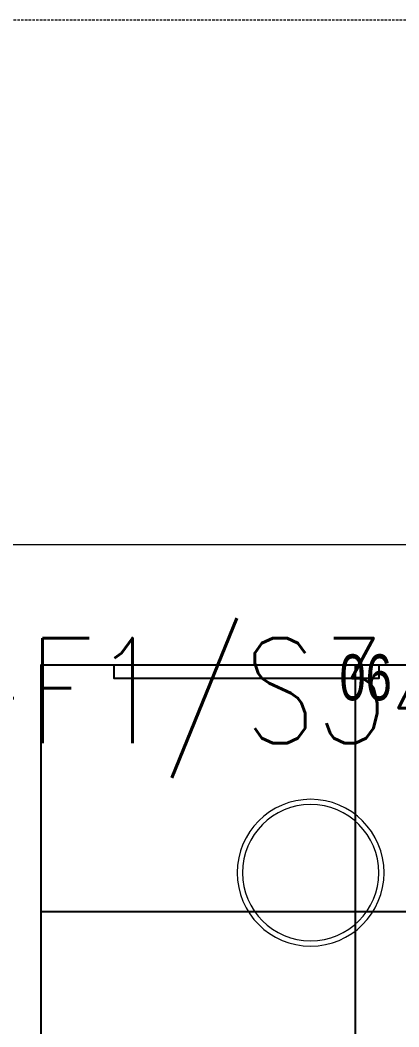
# Model space of a CAD drawing. Extents: x -12260 to 57327, y -29287 to 19916.
# Drawn here: x 15067 to 15789, y 7920 to 9840 of the extents above; entities that cross this region are included whole.
import ezdxf
from ezdxf import colors
from ezdxf.entities.mleader import LeaderData, LeaderLine
from ezdxf.math import Vec2, Vec3

# ---------------------------------------------------------------- set-up
doc = ezdxf.new("R2010")
doc.units = 0
doc.header["$LTSCALE"] = 0.25
doc.linetypes.add('01-First Floor-FUR$0$HIDDEN', pattern=[9.525, 6.35, -3.175])
doc.linetypes.add('DASHDOT', pattern=[25.4, 12.7, -6.35, 0, -6.35])
for name, color, linetype, lineweight in [('01-First Floor-FUR$0$72_EGR_EQP_TAG', 142, 'Continuous', 5), ('01-First Floor-FUR$0$LOADING', 253, 'Continuous', 5), ('01-First Floor-FUR$0$Proj', 251, 'Continuous', 5), ('01-First Floor-FUR$0$Walls', 251, 'Continuous', 5), ('E-LITE-CIRC', 6, 'Continuous', 25), ('E-LITE-CLNG-CNDT', 6, 'DASHDOT', 35)]:
    doc.layers.add(name, color=color, linetype=linetype, lineweight=lineweight)
doc.layers.add('01-First Floor-FUR$0$FALSE CEILING', color=251, linetype='Continuous')
doc.styles.add('01-First Floor-FUR$0$X3G_ENTITY_257CFD', font='swisscl.ttf', dxfattribs={"height": 200})
doc.styles.add('DC_SIMPLEX', font='SIMPLEX.shx', dxfattribs={"width": 0.7})

# ---------------------------------------------------------------- blocks, each defined once
blk = doc.blocks.new('01-First Floor-FUR$0$WM00001-P')
at = {"layer": '01-First Floor-FUR$0$LOADING'}
for radius in [0.14, 0.13]:
    blk.add_circle((0, 0), radius, dxfattribs=at)
blk = doc.blocks.new('01-First Floor-FUR')
at = {"layer": '01-First Floor-FUR$0$FALSE CEILING', "linetype": 'Continuous'}
for p, q in [((15706, 4540), (15706, 8610)), ((15106, 8140), (19115.6, 8140))]:
    blk.add_line(p, q, dxfattribs=at)
at = {"layer": '01-First Floor-FUR$0$FALSE CEILING'}
blk.add_lwpolyline([(15106, 4540), (19115.6, 4540), (19115.6, 8610), (15106, 8610)], close=True, dxfattribs=at)
at = {"layer": '01-First Floor-FUR$0$FALSE CEILING', "elevation": -0.1}
blk.add_lwpolyline([(15245.2, 8610), (15245.2, 8585), (15751.2, 8585), (15751.2, 8610), (15245.2, 8610)], dxfattribs=at)
at = {"layer": '01-First Floor-FUR$0$LOADING', "elevation": -0.1}
blk.add_lwpolyline([(15245.2, 8610), (15245.2, 8585), (15751.2, 8585), (15751.2, 8610), (15245.2, 8610)], dxfattribs=at)
at = {"layer": '01-First Floor-FUR$0$Proj', "linetype": '01-First Floor-FUR$0$HIDDEN', "ltscale": 3}
blk.add_lwpolyline([(48606, 9840), (-2814, 9840), (-2814, -14060), (48606, -14060)], dxfattribs=at)
blk.add_lwpolyline([(48606, 9840), (-2814, 9840), (-2814, -14060), (48606, -14060)], dxfattribs=at)
at = {"layer": '01-First Floor-FUR$0$Walls'}
for p, q in [((14835.8, 8840, 0), (15929.5, 8840)), ((15106, 8610), (15929.5, 8610)), ((15106, 6190), (15106, 8610))]:
    blk.add_line(p, q, dxfattribs=at)
at = {"layer": '01-First Floor-FUR$0$LOADING', "extrusion": (2.24019e-05, -2.26055e-18, -1), "xscale": 1000, "yscale": 1000, "zscale": 1000, "rotation": 180}
blk.add_blockref('01-First Floor-FUR$0$WM00001-P', (-15620.4, 8214.2, 0.5), dxfattribs=at)
at = {"layer": '01-First Floor-FUR$0$72_EGR_EQP_TAG', "insert": (15725.3, 8630.5, -0.1), "char_height": 87.47, "attachment_point": 2, "style": '01-First Floor-FUR$0$X3G_ENTITY_257CFD'}
blk.add_mtext('06', dxfattribs=at)
blk = doc.blocks.new('ARR0W')
at = {"color": 45}
blk.add_ellipse((0, 0), major_axis=(0.4, 0), ratio=0.4, dxfattribs=at)
at = {"color": 45, "ltscale": 0.5}
blk.add_solid([(-1.4, 0.167), (-0.4, 0), (-1.4, -0.167)], dxfattribs=at)

msp = doc.modelspace()

# ---------------------------------------------------------------- block references
at = {"layer": 'E-LITE-CLNG-CNDT'}
msp.add_blockref('01-First Floor-FUR', (0, 0), dxfattribs=at)

# ---------------------------------------------------------------- leaders
at = {"layer": 'E-LITE-CIRC'}
ml = msp.add_multileader_mtext('Standard', dxfattribs=at)
ml.set_content('{\\Fdc_el_romans|c0;\\W0.8;TO\\Fromans|c0; \\Fsimplex|c0;LP-F1/S34}', color=256, style='DC_SIMPLEX')
ml.set_leader_properties()
ml.set_arrow_properties(name='ARR0W')
ml.build(insert=Vec2(0, 0))
ml.multileader.update_dxf_attribs({"dogleg_length": 200, "arrow_head_size": 140, "scale": 100})
ctx = ml.context
ctx.base_point, ctx.scale, ctx.char_height, ctx.arrow_head_size, ctx.landing_gap_size, ctx.plane_origin, ctx.plane_x_axis, ctx.plane_y_axis = Vec3(14096.1, 8528.2), 100, 200, 140, 140, Vec3(31638.3, 10243.9), Vec3(1, -0.000001, 0), Vec3(0.000001, 1, 0)
notes = []
notes.append((ctx, [(0, (1, 1, 0), (13987.3, 8528.2), (1, -0.000001, 0), 108.8, [(0, [(13281.8, 7080)], 0, [])])]))
ctx.mtext.insert, ctx.mtext.text_direction, ctx.mtext.rotation, ctx.mtext.flow_direction = Vec3(14236.1, 8661.5), Vec3(1, -0.000001, 0), 6.283185, 5
for ctx, leaders in notes:
    for number, flags, end, landing, length, lines in leaders:
        leader = LeaderData()
        leader.index, (leader.has_last_leader_line, leader.has_dogleg_vector, leader.attachment_direction) = number, flags
        leader.last_leader_point, leader.dogleg_vector, leader.dogleg_length = Vec3(end), Vec3(landing), length
        for number, points, colour, breaks in lines:
            line = LeaderLine()
            line.index, line.vertices, line.color, line.breaks = number, Vec3.list(points), colors.encode_raw_color(colour), breaks
            leader.lines.append(line)
        ctx.leaders.append(leader)

doc.saveas('drawing.dxf')
